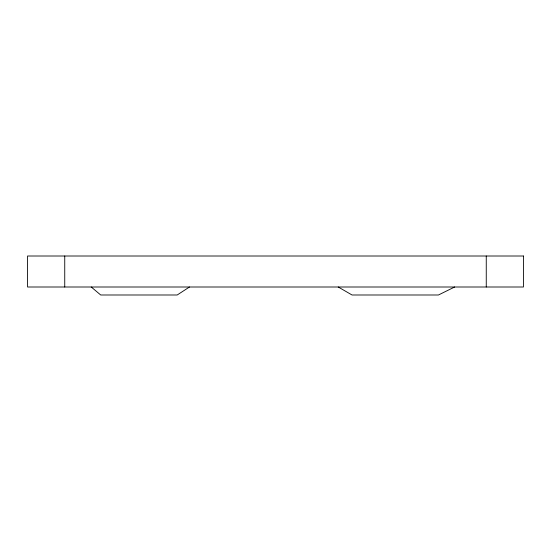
<?xml version="1.0" encoding="UTF-8"?>
<svg xmlns="http://www.w3.org/2000/svg" width="551" height="551" viewBox="0 0 551 551"><rect width="100%" height="100%" fill="white"/><g stroke="black" fill="none" stroke-linecap="round" stroke-linejoin="round"><path stroke-width="0.83" d="M189.475 287.002L177.195 294.992L100.702 294.992L91.232 287.002M454.651 287.002L438.444 294.992L352.034 294.992L338.238 287.002M486.257 256.008L486.257 287.002M64.742 256.008L64.742 287.002M523.45 256.008L27.55 256.008L27.55 287.002L523.45 287.002L523.45 256.008"/></g></svg>
